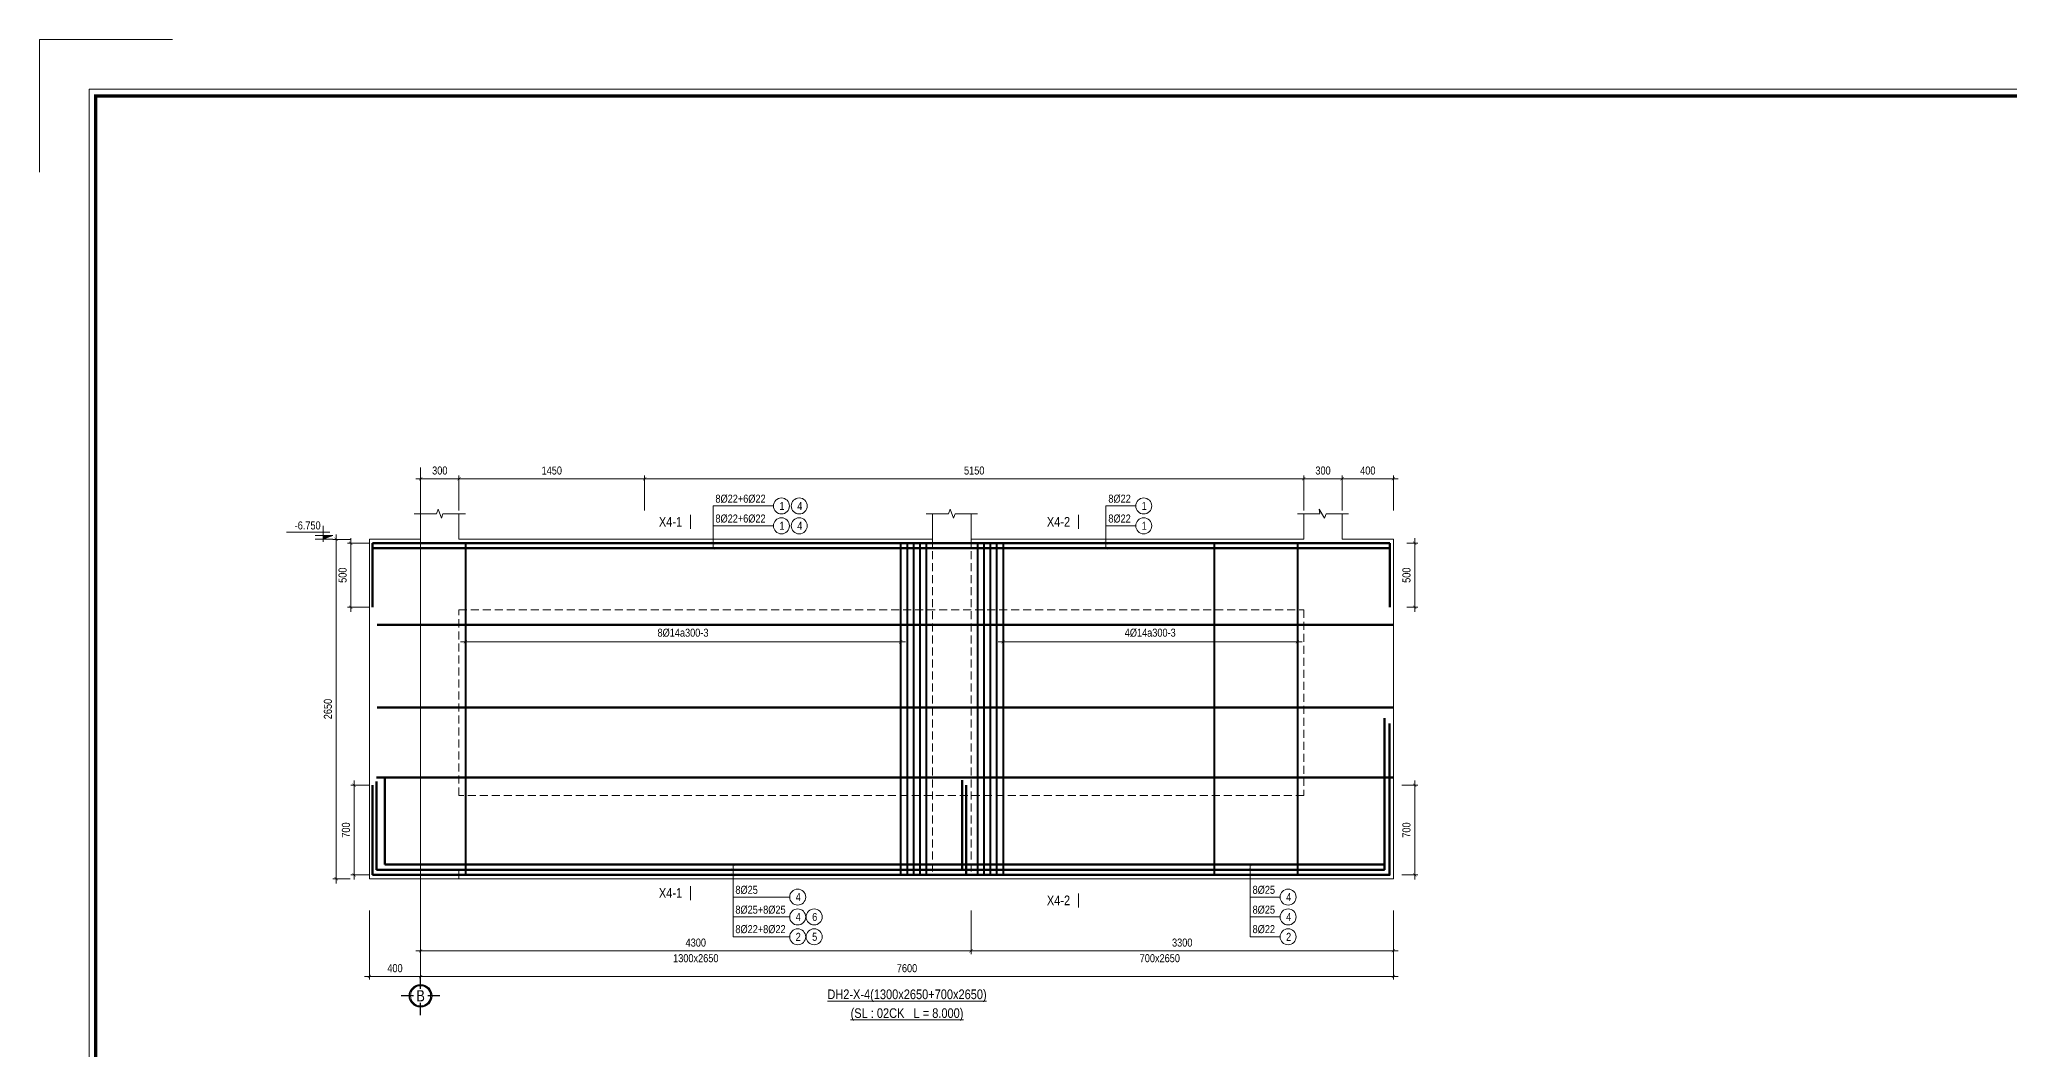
# Model space of a CAD drawing. Header units: millimetres. Extents: x 3014920 to 3563667, y -1638653 to -1356471.
# Drawn here: x 3062204 to 3077595, y -1593814 to -1585927 of the extents above; entities that cross this region are included whole.
import ezdxf
from ezdxf.enums import TextEntityAlignment as Align
from ezdxf.xclip import XClip

# ---------------------------------------------------------------- set-up
doc = ezdxf.new("R2010")
doc.units = ezdxf.units.MM
doc.header["$MEASUREMENT"] = 0
doc.header["$XCLIPFRAME"] = 0
doc.header["$PDMODE"] = 2
for name, pattern in [('6 TANG DIEN HINH 14-15$0$ACAD_ISO10W100', [18, 12, -3, 0, -3]), ('ACAD_ISO04W100', [30, 24, -3, 0, -3]), ('HIDDEN', [0.375, 0.25, -0.125])]:
    doc.linetypes.add(name, pattern=pattern)
doc.layers.get('0').update_dxf_attribs({"lineweight": 9})
doc.layers.get('Defpoints').update_dxf_attribs({"color": 10, "lineweight": 0})
for name, color, linetype, lineweight in [('2', 2, 'Continuous', 20), ('CDAI', 21, 'Continuous', 40), ('CTHEP', 50, 'Continuous', 50), ('DBAO', 90, 'Continuous', 13), ('DGIONG', 130, 'Continuous', 13), ('HATCH', 154, 'Continuous', 9), ('KTH', 154, 'Continuous', 9), ('Net khuat', 8, 'HIDDEN', 13), ('TEXT', 7, 'Continuous', 15), ('TRUC', 251, 'ACAD_ISO04W100', 9)]:
    doc.layers.add(name, color=color, linetype=linetype, lineweight=lineweight)
doc.layers.add('8', color=8, linetype='Continuous')
doc.styles.add('HELVECONDENSE', font='VHELVCN_0.TTF')
doc.styles.add('Star-HelCon', font='VHELVCN_0.TTF')
doc.styles.add('TTP-HelCon', font='VHELVCN_0.TTF')
doc.styles.add('VNI-HELVE-CONDENSE', font='VHELVCN_0.TTF')
doc.dimstyles.new('kc-25', dxfattribs={"dimtxt": 62.5, "dimasz": 20, "dimexe": 20, "dimexo": 50, "dimgap": 25, "dimtad": 3, "dimdec": 0, "dimzin": 0, "dimdsep": 46, "dimtxsty": 'VNI-HELVE-CONDENSE', "dimblk": 'DIM', "dimcen": 2.5, "dimclrd": 256, "dimclre": 154, "dimclrt": 7, "dimaunit": 1, "dimadec": 0, "dimazin": 0, "dimtfac": 1, "dimtdec": 0, "dimtix": 1, "dimtmove": 0, "dimatfit": 3, "dimldrblk": 'DOT', "dimfxl": 1, "dimtolj": 1, "dimtzin": 0, "dimarcsym": 0})
doc.dimstyles.new('TTP-25', dxfattribs={"dimscale": 25, "dimtxt": 2.5, "dimasz": 1, "dimexe": 1, "dimexo": 1, "dimgap": 0.09, "dimtad": 0, "dimdec": 4, "dimrnd": 1, "dimzin": 9, "dimdsep": 46, "dimtxsty": 'TTP-HelCon', "dimblk": 'ARCHTICK', "dimcen": 0.09, "dimdle": 1.5, "dimclrd": 256, "dimclre": 256, "dimclrt": 7, "dimadec": 0, "dimazin": 0, "dimtfac": 1, "dimtdec": 4, "dimtmove": 0, "dimatfit": 3, "dimldrblk": 'ARCHTICK', "dimfxl": 1, "dimtvp": 1, "dimtolj": 1, "dimtzin": 0, "dimarcsym": 0})

# ---------------------------------------------------------------- blocks, each defined once
blk = doc.blocks.new('2X-6')
at = {"layer": 'CTHEP'}
blk.add_lwpolyline([(-320.00014, 595.00141), (-320.00014, 795), (62463.59072, 795)], dxfattribs=at)
blk = doc.blocks.new('_ArchTick')
at = {"color": 0, "linetype": 'ByBlock', "const_width": 0.15}
blk.add_lwpolyline([(-0.5, -0.5), (0.5, 0.5)], dxfattribs=at)
blk = doc.blocks.new('*D2383')
at = {"layer": 'Defpoints', "color": 0, "transparency": 16777216}
for p in [(400, 123), (8000, 123), (400, -418)]:
    blk.add_point(p, dxfattribs=at)
at = {"layer": 'KTH', "lineweight": -2, "transparency": 16777216}
for p, q in [((400, 98), (400, -443)), ((8000, 98), (8000, -443)), ((8037, -418), (363, -418))]:
    blk.add_line(p, q, dxfattribs=at)
at = {"layer": 'KTH', "lineweight": -2, "transparency": 16777216, "xscale": 25, "yscale": 25, "zscale": 25, "rotation": 180}
blk.add_blockref('_ArchTick', (400, -418), dxfattribs=at)
at = {"layer": 'KTH', "lineweight": -2, "transparency": 16777216, "xscale": 25, "yscale": 25, "zscale": 25}
blk.add_blockref('_ArchTick', (8000, -418), dxfattribs=at)
at = {"layer": 'KTH', "color": 7, "transparency": 16777216, "insert": (4200, -354), "char_height": 62.5, "attachment_point": 5, "style": 'TTP-HelCon'}
blk.add_mtext('\\A1;7600', dxfattribs=at)
blk = doc.blocks.new('*D2384')
at = {"layer": 'Defpoints', "color": 0, "transparency": 16777216}
for p in [(2150, 3468), (2150, 3194), (7300, 3194)]:
    blk.add_point(p, dxfattribs=at)
at = {"layer": 'KTH', "lineweight": -2, "transparency": 16777216}
for p, q in [((7337, 3468), (2113, 3468)), ((2150, 3219), (2150, 3493)), ((7300, 3219), (7300, 3493))]:
    blk.add_line(p, q, dxfattribs=at)
at = {"layer": 'KTH', "lineweight": -2, "transparency": 16777216, "xscale": 25, "yscale": 25, "zscale": 25, "rotation": 180}
blk.add_blockref('_ArchTick', (2150, 3468), dxfattribs=at)
at = {"layer": 'KTH', "lineweight": -2, "transparency": 16777216, "xscale": 25, "yscale": 25, "zscale": 25}
blk.add_blockref('_ArchTick', (7300, 3468), dxfattribs=at)
at = {"layer": 'KTH', "color": 7, "transparency": 16777216, "insert": (4725, 3532), "char_height": 62.5, "attachment_point": 5, "style": 'TTP-HelCon'}
blk.add_mtext('\\A1;5150', dxfattribs=at)
blk = doc.blocks.new('*D2385')
at = {"layer": 'Defpoints', "color": 0, "transparency": 16777216}
for p in [(700, 3468), (700, 3194), (2150, 3194)]:
    blk.add_point(p, dxfattribs=at)
at = {"layer": 'KTH', "lineweight": -2, "transparency": 16777216}
for p, q in [((2188, 3468), (663, 3468)), ((700, 3219), (700, 3493)), ((2150, 3219), (2150, 3493))]:
    blk.add_line(p, q, dxfattribs=at)
at = {"layer": 'KTH', "lineweight": -2, "transparency": 16777216, "xscale": 25, "yscale": 25, "zscale": 25, "rotation": 180}
blk.add_blockref('_ArchTick', (700, 3468), dxfattribs=at)
at = {"layer": 'KTH', "lineweight": -2, "transparency": 16777216, "xscale": 25, "yscale": 25, "zscale": 25}
blk.add_blockref('_ArchTick', (2150, 3468), dxfattribs=at)
at = {"layer": 'KTH', "color": 7, "transparency": 16777216, "insert": (1425, 3532), "char_height": 62.5, "attachment_point": 5, "style": 'TTP-HelCon'}
blk.add_mtext('\\A1;1450', dxfattribs=at)
blk = doc.blocks.new('*D2386')
at = {"layer": 'Defpoints', "color": 0, "transparency": 16777216}
for p in [(750, 2393), (4150, 2393), (4150, 2195)]:
    blk.add_point(p, dxfattribs=at)
at = {"layer": 'KTH', "lineweight": -2, "transparency": 16777216}
for p, q in [((750, 2368), (750, 2170)), ((4150, 2368), (4150, 2170)), ((713, 2195), (4187, 2195))]:
    blk.add_line(p, q, dxfattribs=at)
at = {"layer": 'KTH', "lineweight": -2, "transparency": 16777216, "xscale": 25, "yscale": 25, "zscale": 25, "rotation": 180}
blk.add_blockref('_ArchTick', (750, 2195), dxfattribs=at)
at = {"layer": 'KTH', "lineweight": -2, "transparency": 16777216, "xscale": 25, "yscale": 25, "zscale": 25}
blk.add_blockref('_ArchTick', (4150, 2195), dxfattribs=at)
at = {"layer": 'KTH', "color": 7, "transparency": 16777216, "insert": (2450, 2265), "char_height": 62.5, "attachment_point": 5, "style": 'TTP-HelCon'}
blk.add_mtext('\\A1;8Þ14a300-3', dxfattribs=at)
blk = doc.blocks.new('*D2387')
at = {"layer": 'Defpoints', "color": 0, "transparency": 16777216}
for p in [(4950, 2445), (7250, 2393), (7250, 2195)]:
    blk.add_point(p, dxfattribs=at)
at = {"layer": 'KTH', "lineweight": -2, "transparency": 16777216}
for p, q in [((4950, 2420), (4950, 2170)), ((7250, 2368), (7250, 2170)), ((4912, 2195), (7287, 2195))]:
    blk.add_line(p, q, dxfattribs=at)
at = {"layer": 'KTH', "lineweight": -2, "transparency": 16777216, "xscale": 25, "yscale": 25, "zscale": 25, "rotation": 180}
blk.add_blockref('_ArchTick', (4950, 2195), dxfattribs=at)
at = {"layer": 'KTH', "lineweight": -2, "transparency": 16777216, "xscale": 25, "yscale": 25, "zscale": 25}
blk.add_blockref('_ArchTick', (7250, 2195), dxfattribs=at)
at = {"layer": 'KTH', "color": 7, "transparency": 16777216, "insert": (6100, 2265), "char_height": 62.5, "attachment_point": 5, "style": 'TTP-HelCon'}
blk.add_mtext('\\A1;4Þ14a300-3', dxfattribs=at)
blk = doc.blocks.new('*D2388')
at = {"layer": 'Defpoints', "color": 0, "transparency": 16777216}
for p in [(-124, 2995), (-260, 345), (-124, 345)]:
    blk.add_point(p, dxfattribs=at)
at = {"layer": 'KTH', "lineweight": -2, "transparency": 16777216}
for p, q in [((-149, 2995), (-285, 2995)), ((-260, 3033), (-260, 308)), ((-149, 345), (-285, 345))]:
    blk.add_line(p, q, dxfattribs=at)
at = {"layer": 'KTH', "lineweight": -2, "transparency": 16777216, "xscale": 25, "yscale": 25, "zscale": 25}
for p, rotation in [((-260, 2995), 90), ((-260, 345), 270)]:
    blk.add_blockref('_ArchTick', p, dxfattribs=dict(at, rotation=rotation))
at = {"layer": 'KTH', "color": 7, "transparency": 16777216, "insert": (-324, 1670), "char_height": 62.5, "attachment_point": 5, "rotation": 90, "style": 'TTP-HelCon'}
blk.add_mtext('\\A1;2650', dxfattribs=at)
blk = doc.blocks.new('CODE')
at = {"layer": 'DBAO'}
for p, q in [((-63, 0), (-138, 30)), ((-138, 30), (0, 30)), ((-138, 0), (0, 0)), ((-113, 55), (224, 55)), ((-63, -20), (-63, 105))]:
    blk.add_line(p, q, dxfattribs=at)
at = {"layer": 'HATCH', "color": 1}
blk.add_solid([(-63, 0), (-138, 30), (-63, 30)], dxfattribs=at)
blk = doc.blocks.new('*D2389')
at = {"layer": 'Defpoints', "color": 0, "transparency": 16777216}
for p in [(8000, 3468), (7600, 3194), (8000, 3194)]:
    blk.add_point(p, dxfattribs=at)
at = {"layer": 'KTH', "lineweight": -2, "transparency": 16777216}
for p, q in [((7562, 3468), (8037, 3468)), ((7600, 3219), (7600, 3493)), ((8000, 3219), (8000, 3493))]:
    blk.add_line(p, q, dxfattribs=at)
at = {"layer": 'KTH', "lineweight": -2, "transparency": 16777216, "xscale": 25, "yscale": 25, "zscale": 25, "rotation": 180}
blk.add_blockref('_ArchTick', (7600, 3468), dxfattribs=at)
at = {"layer": 'KTH', "lineweight": -2, "transparency": 16777216, "xscale": 25, "yscale": 25, "zscale": 25}
blk.add_blockref('_ArchTick', (8000, 3468), dxfattribs=at)
at = {"layer": 'KTH', "color": 7, "transparency": 16777216, "insert": (7800, 3532), "char_height": 62.5, "attachment_point": 5, "style": 'TTP-HelCon'}
blk.add_mtext('\\A1;400', dxfattribs=at)
blk = doc.blocks.new('*D2390')
at = {"layer": 'Defpoints', "color": 0, "transparency": 16777216}
for p in [(400, 3468), (400, 3194), (700, 3194)]:
    blk.add_point(p, dxfattribs=at)
at = {"layer": 'KTH', "lineweight": -2, "transparency": 16777216}
for p, q in [((738, 3468), (363, 3468)), ((400, 3219), (400, 3493)), ((700, 3219), (700, 3493))]:
    blk.add_line(p, q, dxfattribs=at)
at = {"layer": 'KTH', "lineweight": -2, "transparency": 16777216, "xscale": 25, "yscale": 25, "zscale": 25, "rotation": 180}
blk.add_blockref('_ArchTick', (400, 3468), dxfattribs=at)
at = {"layer": 'KTH', "lineweight": -2, "transparency": 16777216, "xscale": 25, "yscale": 25, "zscale": 25}
blk.add_blockref('_ArchTick', (700, 3468), dxfattribs=at)
at = {"layer": 'KTH', "color": 7, "transparency": 16777216, "insert": (550, 3532), "char_height": 62.5, "attachment_point": 5, "style": 'TTP-HelCon'}
blk.add_mtext('\\A1;300', dxfattribs=at)
blk = doc.blocks.new('MC')
at = {"layer": 'CTHEP', "const_width": 10, "elevation": 0}
blk.add_lwpolyline([(36, 150), (36, 0)], dxfattribs=at)
at = {"layer": 'TEXT', "style": 'TTP-HelCon'}
blk.add_attdef('A', text='', height=100, dxfattribs=at).set_placement((-50, 26), align=Align.RIGHT)
blk = doc.blocks.new('dau truc')
blk.add_circle((0, 0), 180)
at = {"layer": '8'}
for p, q in [((0, 127), (0, 345)), ((-127, 0), (-345, 0)), ((0, -345), (0, -127)), ((345, 0), (127, 0))]:
    blk.add_line(p, q, dxfattribs=at)
blk.add_circle((0, 0), 200, dxfattribs=at)
at = {"layer": 'TEXT', "style": 'HELVECONDENSE'}
blk.add_attdef('A', text='', height=233, dxfattribs=at).set_placement((0, 0), align=Align.MIDDLE)
blk = doc.blocks.new('*D2391')
at = {"layer": 'Defpoints', "color": 0, "transparency": 16777216}
for p in [(400, 123), (4700, 123), (4700, -218)]:
    blk.add_point(p, dxfattribs=at)
at = {"layer": 'KTH', "lineweight": -2, "transparency": 16777216}
for p, q in [((400, 98), (400, -243)), ((4700, 98), (4700, -243)), ((363, -218), (4737, -218))]:
    blk.add_line(p, q, dxfattribs=at)
at = {"layer": 'KTH', "lineweight": -2, "transparency": 16777216, "xscale": 25, "yscale": 25, "zscale": 25, "rotation": 180}
blk.add_blockref('_ArchTick', (400, -218), dxfattribs=at)
at = {"layer": 'KTH', "lineweight": -2, "transparency": 16777216, "xscale": 25, "yscale": 25, "zscale": 25}
blk.add_blockref('_ArchTick', (4700, -218), dxfattribs=at)
at = {"layer": 'KTH', "color": 7, "transparency": 16777216, "insert": (2550, -154), "char_height": 62.5, "attachment_point": 5, "style": 'TTP-HelCon'}
blk.add_mtext('\\A1;4300', dxfattribs=at)
blk = doc.blocks.new('*D2392')
at = {"layer": 'Defpoints', "color": 0, "transparency": 16777216}
for p in [(4700, 123), (8000, 123), (8000, -218)]:
    blk.add_point(p, dxfattribs=at)
at = {"layer": 'KTH', "lineweight": -2, "transparency": 16777216}
for p, q in [((4700, 98), (4700, -243)), ((8000, 98), (8000, -243)), ((4662, -218), (8037, -218))]:
    blk.add_line(p, q, dxfattribs=at)
at = {"layer": 'KTH', "lineweight": -2, "transparency": 16777216, "xscale": 25, "yscale": 25, "zscale": 25, "rotation": 180}
blk.add_blockref('_ArchTick', (4700, -218), dxfattribs=at)
at = {"layer": 'KTH', "lineweight": -2, "transparency": 16777216, "xscale": 25, "yscale": 25, "zscale": 25}
blk.add_blockref('_ArchTick', (8000, -218), dxfattribs=at)
at = {"layer": 'KTH', "color": 7, "transparency": 16777216, "insert": (6350, -154), "char_height": 62.5, "attachment_point": 5, "style": 'TTP-HelCon'}
blk.add_mtext('\\A1;3300', dxfattribs=at)
blk = doc.blocks.new('*D2393')
at = {"layer": 'Defpoints', "color": 0, "transparency": 16777216}
for p in [(7300, 3468), (7300, 3194), (7600, 3194)]:
    blk.add_point(p, dxfattribs=at)
at = {"layer": 'KTH', "lineweight": -2, "transparency": 16777216}
for p, q in [((7637, 3468), (7262, 3468)), ((7300, 3219), (7300, 3493)), ((7600, 3219), (7600, 3493))]:
    blk.add_line(p, q, dxfattribs=at)
at = {"layer": 'KTH', "lineweight": -2, "transparency": 16777216, "xscale": 25, "yscale": 25, "zscale": 25, "rotation": 180}
blk.add_blockref('_ArchTick', (7300, 3468), dxfattribs=at)
at = {"layer": 'KTH', "lineweight": -2, "transparency": 16777216, "xscale": 25, "yscale": 25, "zscale": 25}
blk.add_blockref('_ArchTick', (7600, 3468), dxfattribs=at)
at = {"layer": 'KTH', "color": 7, "transparency": 16777216, "insert": (7450, 3532), "char_height": 62.5, "attachment_point": 5, "style": 'TTP-HelCon'}
blk.add_mtext('\\A1;300', dxfattribs=at)
blk = doc.blocks.new('*D2394')
at = {"layer": 'Defpoints', "color": 0, "transparency": 16777216}
for p in [(0, 123), (400, 123), (400, -418)]:
    blk.add_point(p, dxfattribs=at)
at = {"layer": 'KTH', "lineweight": -2, "transparency": 16777216}
for p, q in [((0, 98), (0, -443)), ((400, 98), (400, -443)), ((-38, -418), (438, -418))]:
    blk.add_line(p, q, dxfattribs=at)
at = {"layer": 'KTH', "lineweight": -2, "transparency": 16777216, "xscale": 25, "yscale": 25, "zscale": 25, "rotation": 180}
blk.add_blockref('_ArchTick', (0, -418), dxfattribs=at)
at = {"layer": 'KTH', "lineweight": -2, "transparency": 16777216, "xscale": 25, "yscale": 25, "zscale": 25}
blk.add_blockref('_ArchTick', (400, -418), dxfattribs=at)
at = {"layer": 'KTH', "color": 7, "transparency": 16777216, "insert": (200, -354), "char_height": 62.5, "attachment_point": 5, "style": 'TTP-HelCon'}
blk.add_mtext('\\A1;400', dxfattribs=at)
blk = doc.blocks.new('*D2395')
at = {"layer": 'Defpoints', "color": 0, "transparency": 16777216}
for p in [(23, 2965), (-145, 2465), (23, 2465)]:
    blk.add_point(p, dxfattribs=at)
at = {"layer": 'KTH', "lineweight": -2, "transparency": 16777216}
for p, q in [((-2, 2965), (-170, 2965)), ((-145, 3003), (-145, 2428)), ((-2, 2465), (-170, 2465))]:
    blk.add_line(p, q, dxfattribs=at)
at = {"layer": 'KTH', "lineweight": -2, "transparency": 16777216, "xscale": 25, "yscale": 25, "zscale": 25}
for p, rotation in [((-145, 2965), 90), ((-145, 2465), 270)]:
    blk.add_blockref('_ArchTick', p, dxfattribs=dict(at, rotation=rotation))
at = {"layer": 'KTH', "color": 7, "transparency": 16777216, "insert": (-209, 2715), "char_height": 62.5, "attachment_point": 5, "rotation": 90, "style": 'TTP-HelCon'}
blk.add_mtext('\\A1;500', dxfattribs=at)
blk = doc.blocks.new('*D2396')
at = {"layer": 'Defpoints', "color": 0, "transparency": 16777216}
for p in [(25, 1075), (-119, 375), (25, 375)]:
    blk.add_point(p, dxfattribs=at)
at = {"layer": 'KTH', "lineweight": -2, "transparency": 16777216}
for p, q in [((-119, 1113), (-119, 338)), ((0, 1075), (-144, 1075)), ((0, 375), (-144, 375))]:
    blk.add_line(p, q, dxfattribs=at)
at = {"layer": 'KTH', "lineweight": -2, "transparency": 16777216, "xscale": 25, "yscale": 25, "zscale": 25}
for p, rotation in [((-119, 1075), 90), ((-119, 375), 270)]:
    blk.add_blockref('_ArchTick', p, dxfattribs=dict(at, rotation=rotation))
at = {"layer": 'KTH', "color": 7, "transparency": 16777216, "insert": (-183, 725), "char_height": 62.5, "attachment_point": 5, "rotation": 90, "style": 'TTP-HelCon'}
blk.add_mtext('\\A1;700', dxfattribs=at)
blk = doc.blocks.new('DIM')
h = blk.add_hatch(color=1)
h.paths.add_polyline_path([(0.49, 0.29, 1), (0.29, 0.49), (-0.19, 0), (0.19, 0)])
h.paths.add_polyline_path([(0.19, 0), (-0.19, 0), (-0.49, -0.29, 1), (-0.29, -0.49)])
at = {"color": 9}
for p, q in [((-0.19, 0), (-1.5, 0)), ((0.19, 0), (1.5, 0))]:
    blk.add_line(p, q, dxfattribs=at)
at = {"color": 1}
for p, q in [((-0.49, -0.29), (0.29, 0.49)), ((-0.29, -0.49), (0.49, 0.29)), ((-0.19, 0), (0.19, 0))]:
    blk.add_line(p, q, dxfattribs=at)
blk.add_arc((-0.39, -0.39), 0.138, 135, 315, dxfattribs=at)
blk = doc.blocks.new('*D2397')
at = {"layer": 'Defpoints', "color": 0, "transparency": 16777216}
for p in [(8080, 2965), (8166, 2965), (8080, 2465)]:
    blk.add_point(p, dxfattribs=at)
at = {"layer": 'KTH', "lineweight": -2, "transparency": 16777216}
for p, q in [((8105, 2965), (8191, 2965)), ((8166, 2428), (8166, 3003)), ((8105, 2465), (8191, 2465))]:
    blk.add_line(p, q, dxfattribs=at)
at = {"layer": 'KTH', "lineweight": -2, "transparency": 16777216, "xscale": 25, "yscale": 25, "zscale": 25}
for p, rotation in [((8166, 2965), 90), ((8166, 2465), 270)]:
    blk.add_blockref('_ArchTick', p, dxfattribs=dict(at, rotation=rotation))
at = {"layer": 'KTH', "color": 7, "transparency": 16777216, "insert": (8102, 2715), "char_height": 62.5, "attachment_point": 5, "rotation": 90, "style": 'TTP-HelCon'}
blk.add_mtext('\\A1;500', dxfattribs=at)
blk = doc.blocks.new('*D2398')
at = {"layer": 'Defpoints', "color": 0, "transparency": 16777216}
for p in [(8041, 1075), (8166, 1075), (8041, 375)]:
    blk.add_point(p, dxfattribs=at)
at = {"layer": 'KTH', "lineweight": -2, "transparency": 16777216}
for p, q in [((8166, 338), (8166, 1113)), ((8066, 1075), (8191, 1075)), ((8066, 375), (8191, 375))]:
    blk.add_line(p, q, dxfattribs=at)
at = {"layer": 'KTH', "lineweight": -2, "transparency": 16777216, "xscale": 25, "yscale": 25, "zscale": 25}
for p, rotation in [((8166, 1075), 90), ((8166, 375), 270)]:
    blk.add_blockref('_ArchTick', p, dxfattribs=dict(at, rotation=rotation))
at = {"layer": 'KTH', "color": 7, "transparency": 16777216, "insert": (8102, 725), "char_height": 62.5, "attachment_point": 5, "rotation": 90, "style": 'TTP-HelCon'}
blk.add_mtext('\\A1;700', dxfattribs=at)
blk = doc.blocks.new('2X-5')
at = {"layer": 'CTHEP'}
blk.add_line((23166.24997, 1605.94564), (-6549.3098, 1605.94563), dxfattribs=at)
blk.add_lwpolyline([(-6618.1943, 2065.94563), (23263.03284, 2065.94563)], dxfattribs=at)
at = {"layer": 'DBAO', "linetype": 'Continuous', "flags": 128}
blk.add_lwpolyline([(-6499.9997, 2095.94563), (-6650.00163, 2095.94563), (-6650.00163, 195.94563), (23300, 195.94563), (23300, 2095.94563)], dxfattribs=at)
blk = doc.blocks.new('CHG_XX_Khung ten')
blk.add_lwpolyline([(15, 579), (826, 579), (826, 15), (15, 15)], close=True)
at = {"color": 4, "linetype": 'Continuous', "const_width": 1}
blk.add_lwpolyline([(17, 577), (824, 577), (824, 17), (17, 17)], close=True, dxfattribs=at)
at = {"layer": 'Defpoints', "color": 1, "ltscale": 2}
blk.add_lwpolyline([(40.06, 594), (0, 594), (0, 554)], dxfattribs=at)
blk = doc.blocks.new('2X-4')
at = {"layer": 'CDAI'}
for points in [[(750, 2965.4235), (750, 375.4235)], [(4149.99219, 2965.4235), (4149.99219, 375.4235)], [(4199.99219, 2965.4235), (4199.99219, 375.4235)], [(4249.99219, 2965.4235), (4249.99219, 375.4235)], [(4299.99219, 2965.4235), (4299.99219, 375.4235)], [(4349.99219, 2965.4235), (4349.99219, 375.4235)], [(6599.99998, 2965.4235), (6599.99998, 375.4235)], [(7249.99383, 2965.4235), (7249.99383, 375.4235)]]:
    blk.add_lwpolyline(points, dxfattribs=at)
at = {"layer": 'CDAI', "elevation": 0}
for points in [[(4749.99969, 2965.4235), (4749.99969, 375.4235)], [(4799.99969, 2965.4235), (4799.99969, 375.4235)], [(4849.99969, 2965.4235), (4849.99969, 375.4235)], [(4899.99969, 2965.4235), (4899.99969, 375.4235)], [(4949.99969, 2965.4235), (4949.99969, 375.4235)]]:
    blk.add_lwpolyline(points, dxfattribs=at)
at = {"layer": 'CTHEP'}
for p, q in [((23.38227, 2965.4235), (23.38227, 2465.4235)), ((7972.44626, 2965.4235), (7972.44626, 2465.4235)), ((54.54176, 1104.1879), (54.54176, 415.4235)), ((121.41491, 1144.1879), (121.41491, 455.4235)), ((4630.96149, 1114.54924), (4630.96149, 415.4235)), ((24.54176, 375.4235), (24.54176, 1075.4235)), ((4660.96149, 375.4235), (4660.96149, 1075.4235)), ((54.54176, 415.4235), (5149.99969, 415.4235))]:
    blk.add_line(p, q, dxfattribs=at)
for points in [[(23.38227, 2965.4235), (7972.44626, 2965.4235)], [(23.38227, 2925.4235), (7972.44626, 2925.4235)], [(59.91365, 2326.3333), (7999.99826, 2326.3333)], [(24.54176, 375.4235), (7969.99814, 375.4235), (7969.99814, 1557.65003)], [(59.91365, 1681.3333), (7999.99826, 1681.3333)], [(121.41491, 455.4235), (7929.99814, 455.4235), (7929.99814, 1599.41291)], [(5149.99969, 415.4235), (7929.99814, 415.4235), (7929.99814, 1559.41291)], [(55.23304, 1136.72832), (7999.99826, 1136.72832)]]:
    blk.add_lwpolyline(points, dxfattribs=at)
at = {"layer": 'DBAO', "linetype": 'Continuous'}
for p, q in [((700, 3195.4235), (700, 2995.4235)), ((4399.99969, 3195.4235), (4399.99969, 2995.4235)), ((4699.99969, 3195.4235), (4699.99969, 2995.4235)), ((7299.99383, 3195.4235), (7299.99383, 2995.4235)), ((7599.99384, 3195.4235), (7599.99384, 2995.4235)), ((0, 345.4235), (0, 2995.4235)), ((400, 2995.4235), (0, 2995.4235)), ((700, 2995.4235), (4399.99969, 2995.4235)), ((4699.99969, 2995.4235), (7299.99383, 2995.4235)), ((7599.99384, 2995.4235), (7999.99826, 2995.4235)), ((7999.99826, 2995.4235), (7999.99826, 345.4235))]:
    blk.add_line(p, q, dxfattribs=at)
at = {"layer": 'DBAO', "linetype": 'Continuous', "flags": 128}
for points in [[(400, 3195.4235), (400, 164.54429)], [(7999.99826, 345.4235), (0, 345.4235)], [(400, 320.4235), (400, 164.54429)]]:
    blk.add_lwpolyline(points, dxfattribs=at)
at = {"layer": 'DGIONG', "linetype": 'Continuous', "flags": 128}
for points in [[(750, 3195.4235), (575.00094, 3195.4235), (562.50094, 3161.08003), (537.50094, 3229.76697), (525.00094, 3195.4235), (350, 3195.4235)], [(4749.99969, 3195.4235), (4575.00062, 3195.4235), (4562.50062, 3161.08003), (4537.50062, 3229.76697), (4525.00062, 3195.4235), (4349.99969, 3195.4235)], [(7649.99384, 3195.4235), (7474.99478, 3195.4235), (7462.49478, 3161.08003), (7418.9284, 3229.76697), (7424.99478, 3195.4235), (7249.99384, 3195.4235)]]:
    blk.add_lwpolyline(points, dxfattribs=at)
at = {"layer": 'DGIONG'}
for centre in [(3219.24855, 3255.46483), (3358.23063, 3255.46483), (6049.19457, 3255.46483), (3219.19271, 3100.48383), (3358.17479, 3100.48383), (6049.13873, 3100.48383), (3345.96305, 201.49217), (7177.25518, 201.49217), (3345.96297, 46.51117), (3474.6952, 46.51117), (7177.25518, 46.51117), (3345.96292, -108.46984), (3474.69515, -108.46984), (7177.25513, -108.46984)]:
    blk.add_circle(centre, 62.5, dxfattribs=at)
at = {"layer": 'Net khuat', "ltscale": 250}
for p, q in [((699.9925, 2995.4235), (700, 2995.4235)), ((4399.99219, 2995.4235), (4399.99969, 2995.4235)), ((4399.99219, 2995.4235), (4399.99219, 375.4235)), ((4699.99219, 2995.4235), (4699.99969, 2995.4235)), ((4699.99969, 2995.4235), (4699.99969, 375.4235)), ((700, 995.4235), (700, 2445.4235)), ((700, 2445.4235), (7299.99383, 2445.4235)), ((7299.99383, 2445.4235), (7299.99383, 995.4235)), ((700, 345.4235), (700, 415.4235))]:
    blk.add_line(p, q, dxfattribs=at)
at = {"layer": 'Net khuat', "ltscale": 250, "flags": 128}
blk.add_lwpolyline([(7299.99383, 995.4235), (700, 995.4235)], dxfattribs=at)
at = {"layer": 'TRUC', "linetype": '6 TANG DIEN HINH 14-15$0$ACAD_ISO10W100', "ltscale": 1250}
blk.add_lwpolyline([(400, 3555.9235), (400, -74.45571)], dxfattribs=at)
at = {"xscale": 0.75, "yscale": 0.75, "zscale": 0.75}
for p, values in [((2480.68281, 3074.92974), {'A': 'X4-1'}), ((5511.65844, 3074.92974), {'A': 'X4-2'}), ((2480.68281, 177.04352), {'A': 'X4-1'}), ((5511.65844, 118.98336), {'A': 'X4-2'})]:
    blk.add_blockref('MC', p, dxfattribs=at).add_auto_attribs(values)
at = {"layer": '2', "ltscale": 300}
ref = blk.add_blockref('dau truc', (400, -569.00026), dxfattribs=dict(at, xscale=0.4367131295148283, yscale=0.4367131295148283, zscale=0.4367131295148283))
ref.add_attrib('A', 'B', dxfattribs={"layer": 'TEXT', "height": 87.5, "style": 'HELVECONDENSE'}).set_placement((400, -569.00026), align=Align.MIDDLE)
at = {"layer": 'KTH', "linetype": 'Continuous', "xscale": -1}
blk.add_blockref('CODE', (-422.93806, 2995.4235), dxfattribs=at)
at = {"layer": 'TEXT', "style": 'TTP-HelCon'}
for s, p in [('8Þ22+6Þ22', (2703.36, 3281.31778, 0)), ('8Þ22', (5773.05008, 3281.31778, 0)), ('8Þ22+6Þ22', (2703.36, 3126.33678, 0)), ('8Þ22', (5773.05008, 3126.33678, 0)), ('8Þ25', (2859.32665, 227.34511, 0)), ('8Þ25', (6899.75451, 227.34511, 0)), ('8Þ25+8Þ25', (2859.32657, 72.36411, 0)), ('8Þ25', (6899.75451, 72.36411, 0)), ('8Þ22+8Þ22', (2859.32657, -79.70618, 0)), ('8Þ22', (6899.75451, -79.70618, 0))]:
    blk.add_text(s, height=62.5, dxfattribs=at).set_placement(p)
at = {"layer": 'TEXT', "style": 'Star-HelCon'}
for s, p in [('1', (3223.41522, 3255.46483)), ('4', (3362.3973, 3255.46483)), ('1', (6053.36124, 3255.46483)), ('1', (3223.35937, 3100.48383)), ('4', (3362.34146, 3100.48383)), ('1', (6053.3054, 3100.48383)), ('4', (3350.12971, 201.49217)), ('4', (7181.42185, 201.49217)), ('4', (3350.12964, 46.51117)), ('6', (3478.86187, 46.51117)), ('4', (7181.42185, 46.51117)), ('2', (3350.12958, -108.46984)), ('5', (3478.86181, -108.46984)), ('2', (7181.42179, -108.46984))]:
    blk.add_text(s, height=62.5, dxfattribs=at).set_placement(p, align=Align.MIDDLE)
at = {"layer": 'TEXT', "style": 'TTP-HelCon'}
blk.add_text('-6.750', height=62.5, dxfattribs=at).set_placement((-380.6714, 3072.41849), align=Align.RIGHT)
for s, p in [('1300x2650', (2549.99984, -306.78293, 0)), ('700x2650', (6174.99983, -306.78293, 0))]:
    blk.add_text(s, height=62.5, dxfattribs=at).set_placement(p, align=Align.CENTER)
at = {"layer": 'TEXT', "color": 6, "style": 'TTP-HelCon'}
for s, p in [('%%UDH2-X-4(1300x2650+700x2650)', (4199.99913, -594.82573)), ('%%U(SL : 02CK   L = 8.000)', (4199.99913, -741.72032))]:
    blk.add_text(s, height=75, dxfattribs=at).set_placement(p, align=Align.CENTER)
at = {"layer": 'KTH'}
for base, p1, p2, picture, middle in [((400, 3468.4328), (700, 3194.42819), (400, 3194.42819), '*D2390', (550, 3532.26614)), ((700, 3468.4328), (2150, 3194.42819), (700, 3194.42819), '*D2385', (1425, 3532.26614)), ((2150, 3468.4328), (7299.99383, 3194.42819), (2150, 3194.42819), '*D2384', (4724.99692, 3532.26614)), ((7299.99383, 3468.4328), (7599.99384, 3194.42819), (7299.99383, 3194.42819), '*D2393', (7449.99384, 3532.26614)), ((400, -418.13573), (7999.99826, 122.76186), (400, 122.76186), '*D2383', (4199.99913, -354.30239)), ((4699.99969, -218.17999), (400, 122.76186), (4699.99969, 122.76186), '*D2391', (2549.99984, -154.34666)), ((7999.99826, -218.17999), (4699.99969, 122.76186), (7999.99826, 122.76186), '*D2392', (6349.99898, -154.34666))]:
    dim = blk.add_linear_dim(base=base, p1=p1, p2=p2, dimstyle='TTP-25', override={"dimtmove": 1}, dxfattribs=at)
    dim.commit()
    dim.dimension.update_dxf_attribs({"geometry": picture, "text_midpoint": middle})
for base, p1, p2, angle, picture, middle in [((7999.99826, 3468.4328), (7599.99384, 3194.42819), (7999.99826, 3194.42819), 180, '*D2389', (7799.99605, 3532.26614)), ((-260.43806, 345.4235), (-124.43806, 2995.4235), (-124.43806, 345.4235), 90, '*D2388', (-324.2714, 1670.4235)), ((400, -418.13573), (0, 122.76186), (400, 122.76186), 180, '*D2394', (200, -354.30239))]:
    dim = blk.add_linear_dim(base=base, p1=p1, p2=p2, angle=angle, dimstyle='TTP-25', override={"dimtmove": 1}, dxfattribs=at)
    dim.commit()
    dim.dimension.update_dxf_attribs({"geometry": picture, "text_midpoint": middle})
for p1, p2, distance, picture, middle in [((23.38227, 2965.4235), (23.38227, 2465.4235), -168.15539, '*D2395', (-208.60645, 2715.4235)), ((8079.87026, 2465.4235), (8079.87026, 2965.4235), -85.80449, '*D2397', (8101.84142, 2715.4235)), ((24.54176, 1075.4235), (24.54176, 375.4235), -143.27186, '*D2396', (-182.56344, 725.4235)), ((8040.74576, 375.4235), (8040.74576, 1075.4235), -124.92899, '*D2398', (8101.84142, 725.4235))]:
    dim = blk.add_aligned_dim(p1=p1, p2=p2, distance=distance, dimstyle='TTP-25', override={"dimtmove": 1}, dxfattribs=at)
    dim.commit()
    dim.dimension.update_dxf_attribs({"geometry": picture, "text_midpoint": middle})
for base, p1, p2, text, picture, middle in [((4149.99219, 2195.4235), (750, 2392.56017), (4149.99219, 2392.56017), '8Þ14a300-3', '*D2386', (2449.99609, 2265.34016)), ((7249.99383, 2195.4235), (4949.99969, 2445.4235), (7249.99383, 2392.56017), '4Þ14a300-3', '*D2387', (6099.99676, 2265.34016))]:
    dim = blk.add_linear_dim(base=base, p1=p1, p2=p2, text=text, dimstyle='TTP-25', override={"dimtmove": 1}, dxfattribs=at)
    dim.commit()
    dim.dimension.update_dxf_attribs({"geometry": picture, "text_midpoint": middle})
at = {"layer": 'DGIONG'}
for points in [[(2684.84816, 2965.4235), (2684.84797, 3255.46483), (3156.74855, 3255.46483)], [(5754.53824, 2965.4235), (5754.53805, 3255.46483), (5986.69457, 3255.46483)], [(2684.8482, 2925.4235), (2684.84797, 3100.48383), (3156.69271, 3100.48383)], [(5754.53828, 2925.4235), (5754.53805, 3100.48383), (5986.63873, 3100.48383)], [(2840.81472, 375.4235), (2840.81449, -108.46984), (3283.46292, -108.46984)], [(2840.81475, 415.4235), (2840.81454, 46.51117), (3283.46297, 46.51117)], [(2840.81476, 455.4235), (2840.81462, 201.49217), (3283.46305, 201.49217)], [(6881.24261, 375.4235), (6881.24242, -108.46984), (7114.75513, -108.46984)], [(6881.24259, 455.4235), (6881.24248, 201.49217), (7114.75518, 201.49217)], [(6881.24264, 415.4235), (6881.24248, 46.51117), (7114.75518, 46.51117)]]:
    blk.add_leader(points, dimstyle='kc-25', override={"dimtad": 0, "dimldrblk": 'ArchTick', "dimfxl": 100, "dimarcsym": 1}, dxfattribs=at)

msp = doc.modelspace()

# ---------------------------------------------------------------- block references
at = {"layer": 'DBAO'}
ref = msp.add_blockref('2X-4', (3064781.91255, -1592825.51129), dxfattribs=at)
XClip(ref).set_block_clipping_path([(-892.6386363724, -1298.0215019772), (14082.6812059954, 4892.3659980228)])
ref = msp.add_blockref('2X-5', (3078054.40712, -1595045.11876), dxfattribs=at)
XClip(ref).set_block_clipping_path([(7456.2885597409, -2103.2964804368), (23307.120586521, 3113.445298352)])
ref = msp.add_blockref('2X-6', (3074314.82334, -1594324.75409), dxfattribs=at)
XClip(ref).set_block_clipping_path([(32066.1207128667, -1516.4499482337), (49237.6601369379, 2289.1510342029)])

# ---------------------------------------------------------------- next in the draw order: block references
at = {"color": 5, "xscale": 25.92478421704392, "yscale": 25.92478421704392, "zscale": 25.92478421704392}
msp.add_blockref('CHG_XX_Khung ten', (3062204.1144, -1601326.46106), dxfattribs=at)

doc.saveas('drawing.dxf')
